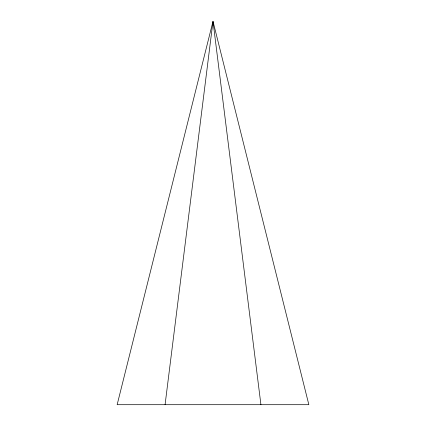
<?xml version="1.0" encoding="UTF-8"?>
<svg xmlns="http://www.w3.org/2000/svg" width="426" height="426" viewBox="0 0 426 426"><rect width="100%" height="100%" fill="white"/><g stroke="black" fill="none" stroke-linecap="round" stroke-linejoin="round"><path stroke-width="0.64" d="M165.075 404.7L213 21.3L308.85 404.7L117.15 404.7L213 21.3L260.925 404.7"/></g></svg>
